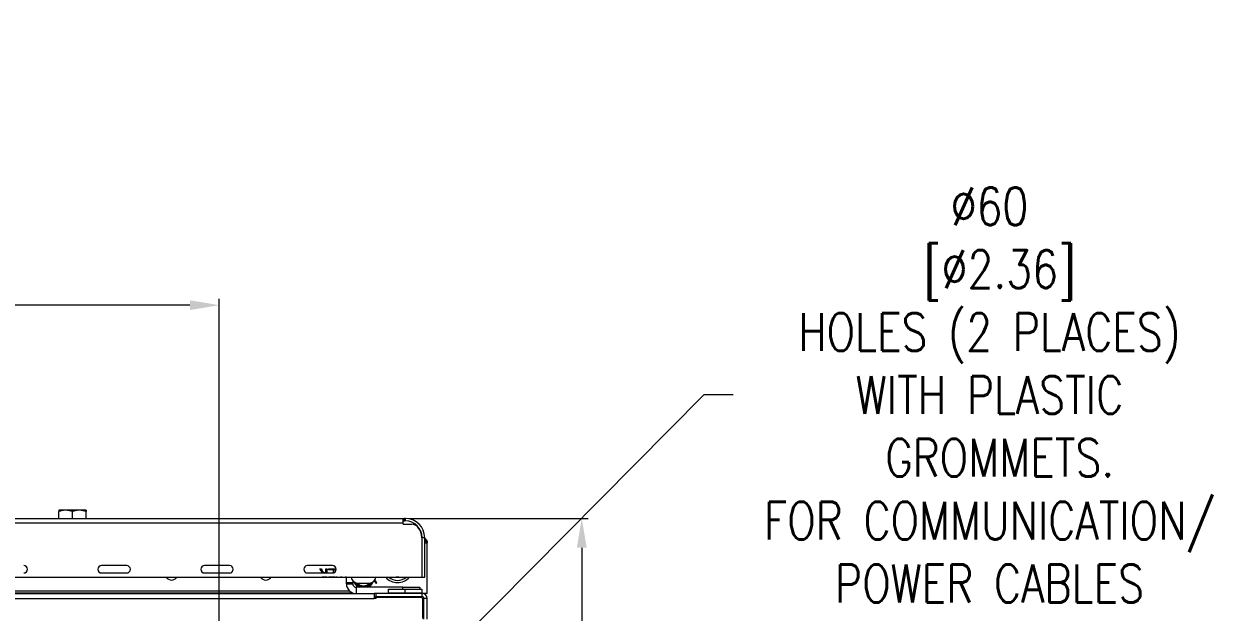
# Model space of a CAD drawing. Header units: inches. Extents: x 40138 to 76695, y -14500 to -5279.
# Drawn here: x 58297 to 58865, y -10411 to -10130 of the extents above; entities that cross this region are included whole.
import ezdxf

# ---------------------------------------------------------------- set-up
doc = ezdxf.new("R2010")
doc.units = ezdxf.units.IN
doc.header["$LTSCALE"] = 2
doc.header["$MEASUREMENT"] = 0
doc.header["$PDMODE"] = 35
doc.header["$PDSIZE"] = -1
doc.layers.add('M-ANNO-DIMS', color=7, linetype='Continuous', lineweight=13)
doc.layers.add('M-OBJECT-DETAILS', color=7, linetype='Continuous', lineweight=9)
doc.styles.get("Standard").update_dxf_attribs({"font": 'romans.shx', "width": 0.8})
doc.dimstyles.new('Details World Wide', dxfattribs={"dimscale": 4, "dimtxt": 4.5, "dimasz": 3.5, "dimexe": 0.75, "dimexo": 0.75, "dimgap": 0.75, "dimtad": 0, "dimtih": 1, "dimtoh": 1, "dimdec": 0, "dimzin": 4, "dimdsep": 46, "dimtxsty": 'Standard', "dimcen": 0, "dimclrd": 256, "dimclre": 256, "dimclrt": 256, "dimadec": 0, "dimazin": 1, "dimtfac": 1, "dimtdec": 0, "dimtmove": 0, "dimatfit": 3, "dimfxl": 1, "dimtolj": 1, "dimtzin": 0, "dimlwd": -1, "dimlwe": -1, "dimarcsym": 0})

# ---------------------------------------------------------------- blocks, each defined once
blk = doc.blocks.new('*D9')
at = {"layer": 'Defpoints', "color": 0, "linetype": 'Continuous', "transparency": 16777216}
for p in [(58390.26, -10264.13), (57990.26, -10507.37), (58390.26, -10540.37)]:
    blk.add_point(p, dxfattribs=at)
at = {"layer": 'M-ANNO-DIMS', "transparency": 16777216}
for p, q in [((57990.26, -10504.37), (57990.26, -10261.13)), ((58390.26, -10537.37), (58390.26, -10261.13))]:
    blk.add_line(p, q, dxfattribs=at)
at = {"layer": 'M-ANNO-DIMS', "linetype": 'Continuous', "transparency": 16777216}
for p, q in [((58004.26, -10264.13), (58149.88, -10264.13)), ((58376.26, -10264.13), (58230.63, -10264.13))]:
    blk.add_line(p, q, dxfattribs=at)
for points in [[(58004.26, -10261.8), (58004.26, -10266.47), (57990.26, -10264.13)], [(58376.26, -10261.8), (58376.26, -10266.47), (58390.26, -10264.13)]]:
    blk.add_solid(points, dxfattribs=at)
at = {"layer": 'M-ANNO-DIMS', "linetype": 'Continuous', "transparency": 16777216, "char_height": 18, "attachment_point": 5}
for s, insert in [('\\A1;400', (58190.26, -10252.13)), ('\\A1;[15.75]', (58190.26, -10280.85))]:
    blk.add_mtext(s, dxfattribs=dict(at, insert=insert))
blk = doc.blocks.new('*D21')
at = {"layer": 'Defpoints', "color": 0, "linetype": 'Continuous', "transparency": 16777216}
for p in [(58411.34, -10519.1), (58369.17, -10561.63)]:
    blk.add_point(p, dxfattribs=at)
at = {"layer": 'M-ANNO-DIMS', "linetype": 'Continuous', "transparency": 16777216}
for p, q in [((58621.69, -10306.97), (58421.2, -10509.16)), ((58635.69, -10306.97), (58621.69, -10306.97)), ((58369.17, -10561.63), (58411.34, -10519.1)), ((58359.31, -10571.57), (58349.45, -10581.52))]:
    blk.add_line(p, q, dxfattribs=at)
for points in [[(58419.54, -10507.51), (58422.86, -10510.8), (58411.34, -10519.1)], [(58357.65, -10569.93), (58360.97, -10573.22), (58369.17, -10561.63)]]:
    blk.add_solid(points, dxfattribs=at)
at = {"layer": 'M-ANNO-DIMS', "linetype": 'Continuous', "transparency": 16777216, "insert": (58758, -10306.97), "char_height": 18, "attachment_point": 5}
blk.add_mtext('\\A1;∅60\\P [∅2.36]\\PHOLES (2 PLACES)\\PWITH PLASTIC\\P GROMMETS.\\PFOR COMMUNICATION/\\PPOWER CABLES', dxfattribs=at)
blk = doc.blocks.new('*D38')
at = {"layer": 'Defpoints', "color": 0, "linetype": 'Continuous', "transparency": 16777216}
for p in [(58478.16, -10365.92), (58390.26, -10540.37), (58563.36, -10540.37)]:
    blk.add_point(p, dxfattribs=at)
at = {"layer": 'M-ANNO-DIMS', "transparency": 16777216}
for p, q in [((58481.16, -10365.92), (58566.36, -10365.92)), ((58393.26, -10540.37), (58566.36, -10540.37))]:
    blk.add_line(p, q, dxfattribs=at)
at = {"layer": 'M-ANNO-DIMS', "linetype": 'Continuous', "transparency": 16777216}
for p, q in [((58563.36, -10379.92), (58563.36, -10426.85)), ((58563.36, -10526.37), (58563.36, -10490.28))]:
    blk.add_line(p, q, dxfattribs=at)
for points in [[(58561.03, -10379.92), (58565.69, -10379.92), (58563.36, -10365.92)], [(58561.03, -10526.37), (58565.69, -10526.37), (58563.36, -10540.37)]]:
    blk.add_solid(points, dxfattribs=at)
at = {"layer": 'M-ANNO-DIMS', "linetype": 'Continuous', "transparency": 16777216, "insert": (58563.36, -10458.57), "char_height": 18, "attachment_point": 5}
blk.add_mtext('\\A1;174\\P [6.87]', dxfattribs=at)

msp = doc.modelspace()

# ---------------------------------------------------------------- linework, layer by layer
at = {"layer": 'M-OBJECT-DETAILS', "linetype": 'Continuous'}
for p, q in [((58317.006, -10362.025), (58313.756, -10362.025)), ((58313.756, -10365.919), (58313.756, -10362.605)), ((58320.256, -10362.605), (58317.006, -10362.025)), ((58323.506, -10362.025), (58317.006, -10362.025)), ((58320.256, -10365.919), (58320.256, -10362.605)), ((58326.756, -10362.605), (58323.506, -10362.025)), ((58326.756, -10362.025), (58323.506, -10362.025)), ((58326.756, -10365.919), (58326.756, -10362.605)), ((58193.205, -10368.022), (58478.156, -10368.022)), ((58193.973, -10365.919), (58478.156, -10365.919)), ((58478.156, -10368.022), (58478.156, -10365.919)), ((58478.156, -10365.919), (58478.763, -10365.919)), ((58478.156, -10367.133), (58478.763, -10367.133)), ((58478.156, -10368.722), (58478.156, -10368.022)), ((58478.156, -10368.722), (58482.14, -10368.722)), ((58478.763, -10367.133), (58478.763, -10365.919)), ((58479.156, -10365.919), (58478.763, -10365.919)), ((58479.156, -10367.133), (58478.763, -10367.133)), ((58479.156, -10367.133), (58479.156, -10365.919)), ((58487.23, -10375.009), (58486.77, -10374.869)), ((58486.956, -10375.133), (58486.956, -10393.969)), ((58488.37, -10375.133), (58487.156, -10375.133)), ((58487.156, -10393.969), (58487.156, -10375.133)), ((58488.37, -10393.969), (58488.37, -10375.133)), ((58486.956, -10377.655), (58487.156, -10377.655)), ((58488.37, -10377.655), (58489.556, -10377.655)), ((58489.556, -10401.797), (58489.556, -10377.655)), ((58487.156, -10387.369), (58486.956, -10387.369)), ((58346.12, -10388.469), (58334.12, -10388.469)), ((58334.12, -10391.969), (58346.12, -10391.969)), ((58395.245, -10388.469), (58383.245, -10388.469)), ((58383.245, -10391.969), (58395.245, -10391.969)), ((58444.37, -10388.469), (58432.37, -10388.469)), ((58432.37, -10391.969), (58444.37, -10391.969)), ((58438.312, -10390.016), (58438.958, -10390.016)), ((58438.968, -10391.12), (58438.312, -10390.016)), ((58438.958, -10390.016), (58439.457, -10390.86)), ((58439.416, -10391.969), (58439.7, -10391.862)), ((58440.575, -10391.811), (58441.152, -10391.811)), ((58441.152, -10391.811), (58441.152, -10390.016)), ((58441.152, -10390.016), (58441.716, -10390.016)), ((58441.716, -10390.016), (58441.716, -10391.969)), ((58442.486, -10390.477), (58442.486, -10390.016)), ((58442.486, -10390.016), (58445.409, -10390.016)), ((58444.845, -10390.477), (58442.486, -10390.477)), ((58442.742, -10391.862), (58444.845, -10391.862)), ((58442.742, -10391.969), (58442.742, -10391.862)), ((58444.845, -10391.862), (58444.845, -10390.477)), ((58445.409, -10390.016), (58445.409, -10391.627)), ((58487.156, -10388.969), (58486.956, -10388.969)), ((58487.156, -10392.969), (58486.956, -10392.969)), ((58193.205, -10393.969), (58486.956, -10393.969)), ((58441.716, -10394.016), (58439.981, -10394.016)), ((58441.716, -10393.969), (58441.716, -10394.016)), ((58442.588, -10394.016), (58442.588, -10393.969)), ((58445.409, -10394.016), (58442.588, -10394.016)), ((58445.409, -10393.969), (58445.409, -10394.016)), ((58445.922, -10394.016), (58445.933, -10393.969)), ((58446.504, -10394.016), (58445.922, -10394.016)), ((58446.515, -10393.969), (58446.504, -10394.016)), ((58448.17, -10394.016), (58448.157, -10393.969)), ((58448.849, -10394.016), (58448.17, -10394.016)), ((58448.862, -10393.969), (58448.849, -10394.016)), ((58450.621, -10394.016), (58450.61, -10393.969)), ((58451.006, -10394.016), (58450.621, -10394.016)), ((58451.006, -10396.729), (58451.006, -10393.969)), ((58451.006, -10397.146), (58451.006, -10396.729)), ((58454.006, -10396.729), (58451.006, -10396.729)), ((58451.006, -10397.146), (58454.006, -10397.146)), ((58453.261, -10394.179), (58453.054, -10393.969)), ((58454.006, -10395.623), (58454.006, -10396.729)), ((58454.006, -10397.146), (58454.006, -10396.729)), ((58455.657, -10398.797), (58455.657, -10401.797)), ((58478.006, -10398.797), (58455.657, -10398.797)), ((58456.156, -10396.821), (58462.156, -10396.821)), ((58457.154, -10398.136), (58457.097, -10398.079)), ((58457.88, -10398.364), (58457.697, -10398.364)), ((58460.614, -10398.364), (58460.431, -10398.364)), ((58461.214, -10398.079), (58461.158, -10398.136)), ((58464.251, -10395.686), (58465.162, -10397.016)), ((58465.556, -10396.708), (58464.579, -10395.258)), ((58465.257, -10393.969), (58465.05, -10394.179)), ((58465.162, -10397.016), (58465.556, -10396.708)), ((58478.006, -10398.797), (58486.006, -10398.797)), ((58478.006, -10399.748), (58478.006, -10398.797)), ((58486.006, -10398.797), (58486.006, -10399.748)), ((58487.156, -10393.969), (58488.37, -10393.969)), ((57916.276, -10404.205), (58464.236, -10404.205)), ((58230.899, -10401.797), (58464.236, -10401.797)), ((58231.415, -10401.419), (58453.82, -10401.419)), ((58231.484, -10400.53), (58452.466, -10400.53)), ((58464.236, -10401.797), (58464.236, -10402.251)), ((58465.236, -10401.797), (58464.236, -10401.797)), ((58464.236, -10402.251), (58464.236, -10404.205)), ((58464.236, -10403.316), (58465.236, -10403.316)), ((58465.236, -10404.205), (58464.236, -10404.205)), ((58465.236, -10403.316), (58465.236, -10401.797)), ((58487.148, -10401.797), (58465.236, -10401.797)), ((58487.148, -10403.316), (58465.236, -10403.316)), ((58465.236, -10404.205), (58465.236, -10403.517)), ((58465.236, -10403.517), (58486.456, -10403.517)), ((58471.056, -10401.645), (58471.056, -10399.748)), ((58471.056, -10399.748), (58479.056, -10399.748)), ((58479.056, -10401.645), (58471.056, -10401.645)), ((58474.706, -10403.316), (58474.706, -10403.517)), ((58476.556, -10401.645), (58476.556, -10401.797)), ((58479.056, -10401.645), (58479.056, -10399.748)), ((58479.056, -10399.748), (58487.056, -10399.748)), ((58487.056, -10401.645), (58479.056, -10401.645)), ((58481.556, -10401.797), (58481.556, -10401.645)), ((58483.406, -10403.517), (58483.406, -10403.316)), ((58486.006, -10401.645), (58486.006, -10401.797)), ((58487.056, -10399.748), (58487.056, -10401.645)), ((58487.056, -10401.645), (58487.056, -10401.797)), ((58487.148, -10403.316), (58487.148, -10401.797)), ((58489.556, -10401.797), (58487.148, -10401.797)), ((58487.456, -10413.698), (58487.456, -10404.517)), ((58488.037, -10414.008), (58488.037, -10404.205)), ((58489.556, -10404.205), (58488.037, -10404.205)), ((58489.556, -10414.008), (58489.556, -10404.205))]:
    msp.add_line(p, q, dxfattribs=at)
at = {"layer": 'M-OBJECT-DETAILS', "linetype": 'Continuous', "flags": 128}
msp.add_lwpolyline([(58476.093, -10393.969), (58475.409, -10394.016), (58474.725, -10393.969)], dxfattribs=at)
at = {"layer": 'M-OBJECT-DETAILS', "linetype": 'Continuous'}
for centre, radius, start, end in [((58479.156, -10375.133), 9.214, 0, 90), ((58479.156, -10375.133), 8, 0, 90), ((58482.14, -10372.622), 3.9, 40.07922, 90), ((58479.156, -10375.133), 7.8, 0, 40.07922), ((58296.995, -10390.219), 1.75, 270, 90), ((58334.12, -10390.219), 1.75, 90, 270), ((58346.12, -10390.219), 1.75, 270, 90), ((58383.245, -10390.219), 1.75, 90, 270), ((58395.245, -10390.219), 1.75, 270, 90), ((58432.37, -10390.219), 1.75, 90, 270), ((58444.37, -10390.219), 1.75, 270, 90), ((58367.556, -10392.371), 3, 212.18581, 270), ((58367.556, -10392.371), 3, 212.18581, 327.81419), ((58367.556, -10392.371), 3, 270, 327.81419), ((58412.556, -10392.371), 3, 212.18581, 270), ((58412.556, -10392.371), 3, 212.18581, 327.81419), ((58412.556, -10392.371), 3, 270, 327.81419), ((58455.657, -10397.146), 4.651, 180, 270), ((58456.697, -10393.321), 3.542, 190.53262, 261.20259), ((58455.657, -10397.146), 1.651, 180, 270), ((58459.156, -10393.644), 4.89, 216.28731, 323.71269), ((58459.156, -10393.644), 4.382, 226.42591, 313.5741), ((58457.697, -10397.602), 0.762, 224.52649, 270), ((58460.614, -10397.602), 0.762, 270, 315.47351), ((58461.614, -10393.321), 3.542, 278.79741, 349.46738), ((58475.409, -10389.016), 7.5, 221.33039, 270), ((58475.409, -10389.016), 6.5, 229.64083, 310.35917), ((58475.409, -10389.016), 7.5, 270, 318.66961), ((58472.837, -10404.316), 1, 53.03472, 90), ((58486.456, -10404.517), 1, 0, 90), ((58487.148, -10404.205), 2.408, 0, 90), ((58487.148, -10404.205), 0.889, 0, 90)]:
    msp.add_arc(centre, radius, start, end, dxfattribs=at)
for points, knots in [([(58317.006, -10362.025), (58316.929, -10362.025), (58315.831, -10362.033), (58314.756, -10362.33), (58313.756, -10362.605)], [0, 0, 0, 0, 0.070215, 1, 1, 1, 1]), ([(58313.756, -10362.025), (58313.756, -10362.031), (58313.756, -10362.059), (58313.756, -10362.369), (58313.756, -10362.605)], [0, 0, 0, 0, 0.2356957, 1, 1, 1, 1]), ([(58323.506, -10362.025), (58323.429, -10362.025), (58322.331, -10362.033), (58321.256, -10362.33), (58320.256, -10362.605)], [0, 0, 0, 0, 0.0702152, 1, 1, 1, 1]), ([(58326.756, -10362.025), (58326.756, -10362.031), (58326.756, -10362.059), (58326.756, -10362.369), (58326.756, -10362.605)], [0, 0, 0, 0, 0.2356957, 1, 1, 1, 1]), ([(58488.37, -10375.406), (58488.427, -10375.436), (58488.763, -10375.616), (58489.191, -10376.205), (58489.516, -10376.965), (58489.545, -10377.468), (58489.556, -10377.655)], [0, 0, 0, 0, 0.0730159, 0.4311729, 0.7893346, 1, 1, 1, 1]), ([(58489.556, -10377.655), (58489.324, -10377.283), (58488.928, -10376.651), (58488.533, -10376.157), (58488.37, -10375.953)], [0, 0, 0, 0, 0.58726093, 1, 1, 1, 1]), ([(58439.39, -10391.665), (58439.3, -10391.571), (58439.141, -10391.404), (58439.021, -10391.207), (58438.968, -10391.12)], [0, 0, 0, 0, 0.5598019, 1, 1, 1, 1]), ([(58439.7, -10391.862), (58439.638, -10391.831), (58439.528, -10391.776), (58439.432, -10391.699), (58439.39, -10391.665)], [0, 0, 0, 0, 0.5601302, 1, 1, 1, 1]), ([(58439.457, -10390.86), (58439.58, -10391.065), (58439.751, -10391.35), (58440.03, -10391.688), (58440.208, -10391.757), (58440.297, -10391.792)], [0, 0, 0, 0, 0.5608782, 0.780721, 1, 1, 1, 1]), ([(58440.297, -10391.792), (58440.348, -10391.799), (58440.441, -10391.811), (58440.534, -10391.811), (58440.575, -10391.811)], [0, 0, 0, 0, 0.5598769, 1, 1, 1, 1]), ([(58439.981, -10394.016), (58439.788, -10394.034), (58439.594, -10394.053), (58439.428, -10393.969), (58439.426, -10393.969)], [0, 0, 0, 0, 0.9902189, 1, 1, 1, 1]), ([(58457.137, -10398.797), (58456.82, -10398.653), (58456.003, -10398.282), (58455.102, -10397.325), (58454.777, -10396.476), (58454.648, -10396.14)], [0, 0, 0, 0, 0.2769754, 0.7136832, 1, 1, 1, 1]), ([(58454.758, -10396.206), (58454.877, -10396.505), (58455.194, -10397.304), (58456.118, -10398.25), (58456.982, -10398.632), (58457.354, -10398.797)], [0, 0, 0, 0, 0.2538681, 0.679165, 1, 1, 1, 1]), ([(58461.068, -10398.797), (58461.524, -10398.544), (58462.451, -10398.03), (58463.301, -10397.047), (58463.513, -10396.362), (58463.565, -10396.192)], [0, 0, 0, 0, 0.4218671, 0.8565336, 1, 1, 1, 1]), ([(58463.667, -10396.122), (58463.607, -10396.327), (58463.392, -10397.059), (58462.56, -10398.059), (58461.668, -10398.563), (58461.253, -10398.797)], [0, 0, 0, 0, 0.17251936, 0.61508301, 1, 1, 1, 1])]:
    msp.add_open_spline(points, degree=3, knots=knots, dxfattribs=at)

# ---------------------------------------------------------------- dimensions: what is measured, and where the dimension line sits
at = {"layer": 'M-ANNO-DIMS', "linetype": 'Continuous'}
dim = msp.add_diameter_dim_2p(p1=(58369.168, -10561.633), p2=(58411.344, -10519.099), text='<>\\PHOLES (2 PLACES)\\PWITH PLASTIC\\P GROMMETS.\\PFOR COMMUNICATION/\\PPOWER CABLES', dimstyle='Details World Wide', override={"dimpost": '\\X'}, dxfattribs=at)
dim.commit()
dim.dimension.update_dxf_attribs({"geometry": '*D21', "text_midpoint": (58758, -10306.973), "dimtype": 163})
dim = msp.add_linear_dim(base=(58390.256, -10264.134), p1=(57990.256, -10507.366), p2=(58390.256, -10540.366), dimstyle='Details World Wide', override={"dimpost": '\\X'}, dxfattribs=at)
dim.commit()
dim.dimension.update_dxf_attribs({"geometry": '*D9', "text_midpoint": (58190.256, -10264.134)})
dim = msp.add_linear_dim(base=(58563.362, -10540.366), p1=(58478.156, -10365.919), p2=(58390.256, -10540.366), angle=90, dimstyle='Details World Wide', override={"dimpost": '\\X'}, dxfattribs=at)
dim.commit()
dim.dimension.update_dxf_attribs({"geometry": '*D38', "text_midpoint": (58563.362, -10458.565), "dimtype": 160})

doc.saveas('drawing.dxf')
